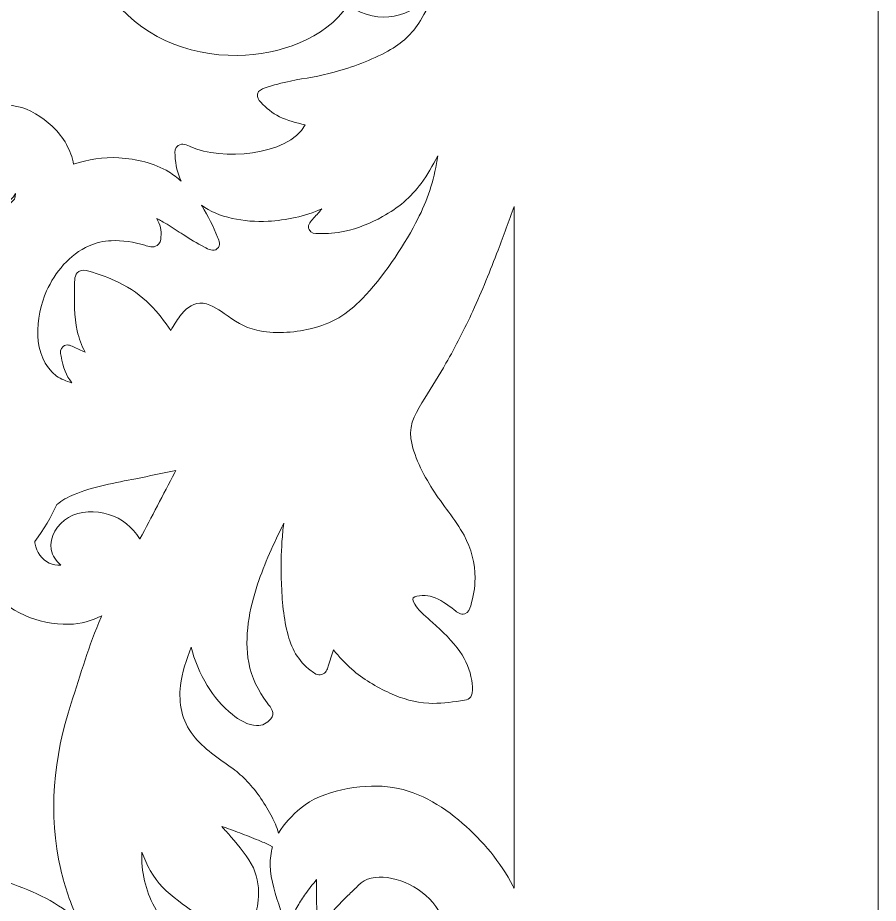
# Model space of a CAD drawing. Header units: centimetres. Extents: x -30.6 to 32.1, y -25.7 to 17.6.
# Drawn here: x 11.23 to 16.48, y -0.1 to 5.3 of the extents above; entities that cross this region are included whole.
import ezdxf

# ---------------------------------------------------------------- set-up
doc = ezdxf.new("R2010")
doc.units = ezdxf.units.CM
doc.header["$MEASUREMENT"] = 0
doc.layers.add('layer 1', color=7, linetype='Continuous')

msp = doc.modelspace()

# ---------------------------------------------------------------- linework, layer by layer
at = {"layer": 'layer 1', "color": 19, "lineweight": 20}
for points, knots in [([(15.78598, 17.14809), (15.78598, 17.14809), (2.17391, 17.14809), (2.17391, 17.14809), (2.17391, 17.14809), (1.79223, 17.14809), (1.47995, 16.83581), (1.47995, 16.45413), (1.47995, 16.45413), (1.47995, 16.45413), (1.47995, -3.15795), (1.47995, -3.15795), (1.47995, -3.15795), (1.47995, -3.53963), (1.79223, -3.85191), (2.17391, -3.85191), (2.17391, -3.85191), (2.17391, -3.85191), (15.78598, -3.85191), (15.78598, -3.85191), (15.78598, -3.85191), (16.16766, -3.85191), (16.47994, -3.53963), (16.47994, -3.15795), (16.47994, -3.15795), (16.47994, -3.15795), (16.47994, 16.45413), (16.47994, 16.45413), (16.47994, 16.45413), (16.47994, 16.83581), (16.16766, 17.14809), (15.78598, 17.14809)], [0, 0, 0, 0, 0.1111111, 0.1111111, 0.1111111, 0.1111111, 0.2222222, 0.2222222, 0.2222222, 0.2222222, 0.3333333, 0.3333333, 0.3333333, 0.3333333, 0.4444444, 0.4444444, 0.4444444, 0.4444444, 0.5555556, 0.5555556, 0.5555556, 0.5555556, 0.6666667, 0.6666667, 0.6666667, 0.6666667, 0.7777778, 0.7777778, 0.7777778, 0.7777778, 1, 1, 1, 1]), ([(11.57473, 4.40562), (11.55824, 4.48863), (11.51683, 4.56836), (11.44457, 4.63712), (11.44457, 4.63712), (11.31697, 4.75857), (11.15, 4.8076), (10.989, 4.73348), (10.989, 4.73348), (10.87249, 4.67985), (10.7663, 4.55584), (10.77226, 4.41303), (10.77226, 4.41303), (10.77558, 4.33327), (10.81442, 4.26752), (10.87278, 4.21963), (10.87278, 4.21963), (10.96758, 4.14182), (11.09483, 4.08365), (11.19286, 4.18952), (11.19286, 4.18952), (11.20272, 4.20019), (11.21206, 4.21269), (11.22065, 4.22628), (11.22065, 4.22628), (11.22046, 4.22462), (11.22028, 4.22298), (11.22005, 4.22139), (11.22005, 4.22139), (11.21869, 4.21135), (11.21658, 4.20182), (11.21383, 4.19278), (11.21383, 4.19278), (11.17469, 4.15623), (11.13885, 4.11675), (11.10656, 4.0748), (11.10656, 4.0748), (11.08414, 4.06327), (11.06021, 4.0543), (11.03649, 4.04726), (11.03649, 4.04726), (11.01734, 4.04158), (10.99774, 4.0391), (10.97786, 4.0398), (10.97786, 4.0398), (10.84245, 4.04448), (10.71586, 4.19298), (10.64286, 4.30183), (10.64286, 4.30183), (10.59366, 4.37515), (10.55019, 4.45646), (10.51648, 4.5392), (10.51648, 4.5392), (10.49617, 4.58902), (10.469, 4.66457), (10.46692, 4.7193), (10.46692, 4.7193), (10.46124, 4.86793), (10.42488, 5.02236), (10.36855, 5.15793), (10.36855, 5.15793), (10.29796, 5.32786), (10.19485, 5.47355), (10.06553, 5.59315), (10.06553, 5.59315), (10.3269, 5.54945), (10.5958, 5.54964), (10.85335, 5.6181), (10.85335, 5.6181), (11.37943, 5.75785), (11.83915, 6.3108), (11.88757, 6.83528), (11.88757, 6.83528), (11.92309, 6.79172), (11.96198, 6.75084), (12.0037, 6.71327), (12.0037, 6.71327), (12.02475, 6.69432), (12.04632, 6.67635), (12.06831, 6.65931), (12.06831, 6.65931), (12.04632, 6.64227), (12.02475, 6.62432), (12.0037, 6.60537), (12.0037, 6.60537), (11.75409, 6.38067), (11.60568, 6.0372), (11.67635, 5.71055), (11.67635, 5.71055), (11.69718, 5.61425), (11.73672, 5.5233), (11.79433, 5.44159), (11.79433, 5.44159), (11.96952, 5.19303), (12.26397, 5.06471), (12.57481, 5.06905), (12.57481, 5.06905), (12.82485, 5.07249), (13.10585, 5.16851), (13.24679, 5.37542), (13.24679, 5.37542), (13.24755, 5.37489), (13.24833, 5.37436), (13.24913, 5.37382), (13.24913, 5.37382), (13.44801, 5.24194), (13.62355, 5.31097), (13.77014, 5.43855), (13.77014, 5.43855), (13.74563, 5.38455), (13.71891, 5.33119), (13.68828, 5.28195), (13.68828, 5.28195), (13.63573, 5.19746), (13.57968, 5.14522), (13.49054, 5.09568), (13.49054, 5.09568), (13.39346, 5.04174), (13.27153, 4.99616), (13.16339, 4.9666), (13.16339, 4.9666), (13.07379, 4.94209), (12.98765, 4.93089), (12.89742, 4.91296), (12.89742, 4.91296), (12.84401, 4.90232), (12.79333, 4.88799), (12.74201, 4.87068), (12.74201, 4.87068), (12.72162, 4.86382), (12.70158, 4.85675), (12.69572, 4.83391), (12.69572, 4.83391), (12.69024, 4.81255), (12.70235, 4.79831), (12.71587, 4.78373), (12.71587, 4.78373), (12.74947, 4.74751), (12.7839, 4.71799), (12.82954, 4.69551), (12.82954, 4.69551), (12.87745, 4.67191), (12.93326, 4.65774), (12.98612, 4.64614), (12.98612, 4.64614), (12.88017, 4.45258), (12.47083, 4.42885), (12.28961, 4.51085), (12.28961, 4.51085), (12.26554, 4.52173), (12.23754, 4.53681), (12.21195, 4.51946), (12.21195, 4.51946), (12.19041, 4.50487), (12.19164, 4.48218), (12.19271, 4.46026), (12.19271, 4.46026), (12.19562, 4.40054), (12.20854, 4.34815), (12.22959, 4.30261), (12.22959, 4.30261), (12.20644, 4.32328), (12.18164, 4.3421), (12.1552, 4.35838), (12.1552, 4.35838), (12.0642, 4.41445), (11.95785, 4.43777), (11.8508, 4.44443), (11.8508, 4.44443), (11.75503, 4.4504), (11.66319, 4.43489), (11.57473, 4.40562)], [0, 0, 0, 0, 0.0227273, 0.0227273, 0.0227273, 0.0227273, 0.0454545, 0.0454545, 0.0454545, 0.0454545, 0.0681818, 0.0681818, 0.0681818, 0.0681818, 0.0909091, 0.0909091, 0.0909091, 0.0909091, 0.1136364, 0.1136364, 0.1136364, 0.1136364, 0.1363636, 0.1363636, 0.1363636, 0.1363636, 0.1590909, 0.1590909, 0.1590909, 0.1590909, 0.1818182, 0.1818182, 0.1818182, 0.1818182, 0.2045455, 0.2045455, 0.2045455, 0.2045455, 0.2272727, 0.2272727, 0.2272727, 0.2272727, 0.25, 0.25, 0.25, 0.25, 0.2727273, 0.2727273, 0.2727273, 0.2727273, 0.2954545, 0.2954545, 0.2954545, 0.2954545, 0.3181818, 0.3181818, 0.3181818, 0.3181818, 0.3409091, 0.3409091, 0.3409091, 0.3409091, 0.3636364, 0.3636364, 0.3636364, 0.3636364, 0.3863636, 0.3863636, 0.3863636, 0.3863636, 0.4090909, 0.4090909, 0.4090909, 0.4090909, 0.4318182, 0.4318182, 0.4318182, 0.4318182, 0.4545455, 0.4545455, 0.4545455, 0.4545455, 0.4772727, 0.4772727, 0.4772727, 0.4772727, 0.5, 0.5, 0.5, 0.5, 0.5227273, 0.5227273, 0.5227273, 0.5227273, 0.5454545, 0.5454545, 0.5454545, 0.5454545, 0.5681818, 0.5681818, 0.5681818, 0.5681818, 0.5909091, 0.5909091, 0.5909091, 0.5909091, 0.6136364, 0.6136364, 0.6136364, 0.6136364, 0.6363636, 0.6363636, 0.6363636, 0.6363636, 0.6590909, 0.6590909, 0.6590909, 0.6590909, 0.6818182, 0.6818182, 0.6818182, 0.6818182, 0.7045455, 0.7045455, 0.7045455, 0.7045455, 0.7272727, 0.7272727, 0.7272727, 0.7272727, 0.75, 0.75, 0.75, 0.75, 0.7727273, 0.7727273, 0.7727273, 0.7727273, 0.7954545, 0.7954545, 0.7954545, 0.7954545, 0.8181818, 0.8181818, 0.8181818, 0.8181818, 0.8409091, 0.8409091, 0.8409091, 0.8409091, 0.8636364, 0.8636364, 0.8636364, 0.8636364, 0.8863636, 0.8863636, 0.8863636, 0.8863636, 0.9090909, 0.9090909, 0.9090909, 0.9090909, 0.9318182, 0.9318182, 0.9318182, 0.9318182, 0.9545455, 0.9545455, 0.9545455, 0.9545455, 1, 1, 1, 1]), ([(12.35321, 4.15576), (12.35463, 4.15358), (12.35604, 4.15135), (12.35744, 4.14915), (12.35744, 4.14915), (12.39574, 4.08893), (12.42521, 4.02646), (12.45236, 3.96123), (12.45236, 3.96123), (12.4619, 3.93823), (12.47468, 3.9112), (12.45037, 3.89066), (12.45037, 3.89066), (12.42478, 3.86901), (12.39527, 3.88733), (12.3716, 3.89998), (12.3716, 3.89998), (12.32718, 3.9237), (12.28434, 3.94919), (12.24207, 3.97621), (12.24207, 3.97621), (12.20938, 3.99711), (12.17722, 4.01886), (12.14409, 4.03916), (12.14409, 4.03916), (12.12318, 4.052), (12.10258, 4.06351), (12.08179, 4.07396), (12.08179, 4.07396), (12.10091, 4.03903), (12.1116, 4.001), (12.1073, 3.9615), (12.1073, 3.9615), (12.10515, 3.94163), (12.10246, 3.92241), (12.08369, 3.90973), (12.08369, 3.90973), (12.06006, 3.89377), (12.03255, 3.90391), (12.00808, 3.91143), (12.00808, 3.91143), (11.94495, 3.93083), (11.87001, 3.94222), (11.80385, 3.93927), (11.80385, 3.93927), (11.75705, 3.93716), (11.71186, 3.92638), (11.66933, 3.90778), (11.66933, 3.90778), (11.5492, 3.85522), (11.46101, 3.74602), (11.41031, 3.63259), (11.41031, 3.63259), (11.34048, 3.47634), (11.3158, 3.23366), (11.4708, 3.11356), (11.4708, 3.11356), (11.49763, 3.09553), (11.52976, 3.08268), (11.56302, 3.07297), (11.56302, 3.07297), (11.5287, 3.11638), (11.51146, 3.16453), (11.49796, 3.23554), (11.49796, 3.23554), (11.49387, 3.25705), (11.48984, 3.27923), (11.51171, 3.29484), (11.51171, 3.29484), (11.53261, 3.30979), (11.55301, 3.30133), (11.57306, 3.29223), (11.57306, 3.29223), (11.59675, 3.28153), (11.62045, 3.27081), (11.64415, 3.26009), (11.64415, 3.26009), (11.62315, 3.30038), (11.60703, 3.34208), (11.59667, 3.38889), (11.59667, 3.38889), (11.57706, 3.47759), (11.5791, 3.5735), (11.58068, 3.66374), (11.58068, 3.66374), (11.58117, 3.69279), (11.5771, 3.7333), (11.60595, 3.75174), (11.60595, 3.75174), (11.62531, 3.76412), (11.646, 3.75988), (11.66659, 3.75413), (11.66659, 3.75413), (11.72764, 3.7371), (11.79322, 3.71169), (11.84989, 3.68428), (11.84989, 3.68428), (11.92273, 3.64904), (11.9847, 3.60604), (12.0407, 3.54898), (12.0407, 3.54898), (12.0878, 3.50103), (12.12903, 3.44665), (12.16807, 3.39235), (12.16807, 3.39235), (12.18451, 3.42242), (12.20227, 3.45236), (12.22283, 3.4795), (12.22283, 3.4795), (12.25209, 3.51808), (12.29192, 3.55557), (12.3449, 3.55802), (12.3449, 3.55802), (12.39808, 3.56051), (12.45104, 3.52425), (12.49189, 3.49571), (12.49189, 3.49571), (12.55742, 3.44998), (12.61044, 3.41193), (12.69166, 3.39269), (12.69166, 3.39269), (12.7914, 3.36907), (12.91605, 3.37813), (13.01578, 3.40101), (13.01578, 3.40101), (13.14921, 3.43163), (13.24179, 3.49102), (13.33517, 3.58652), (13.33517, 3.58652), (13.45736, 3.71146), (13.57942, 3.89295), (13.65967, 4.04587), (13.65967, 4.04587), (13.72136, 4.16337), (13.76465, 4.27987), (13.78698, 4.40949), (13.78698, 4.40949), (13.78966, 4.42513), (13.79202, 4.4407), (13.7941, 4.45622), (13.7941, 4.45622), (13.76434, 4.39784), (13.73146, 4.34058), (13.6934, 4.28893), (13.6934, 4.28893), (13.62982, 4.20267), (13.55314, 4.13867), (13.4578, 4.08587), (13.4578, 4.08587), (13.38696, 4.04664), (13.30739, 4.01354), (13.22714, 3.99662), (13.22714, 3.99662), (13.17341, 3.98528), (13.12188, 3.98197), (13.06714, 3.98241), (13.06714, 3.98241), (13.04454, 3.98261), (13.02163, 3.98347), (13.01005, 4.0065), (13.01005, 4.0065), (12.99746, 4.03152), (13.01482, 4.05056), (13.03045, 4.06807), (13.03045, 4.06807), (13.04907, 4.08898), (13.06853, 4.11057), (13.0868, 4.13263), (13.0868, 4.13263), (12.98598, 4.08741), (12.86669, 4.06324), (12.76155, 4.05793), (12.76155, 4.05793), (12.60888, 4.05022), (12.46031, 4.07988), (12.35321, 4.15576)], [0, 0, 0, 0, 0.0222222, 0.0222222, 0.0222222, 0.0222222, 0.0444444, 0.0444444, 0.0444444, 0.0444444, 0.0666667, 0.0666667, 0.0666667, 0.0666667, 0.0888889, 0.0888889, 0.0888889, 0.0888889, 0.1111111, 0.1111111, 0.1111111, 0.1111111, 0.1333333, 0.1333333, 0.1333333, 0.1333333, 0.1555556, 0.1555556, 0.1555556, 0.1555556, 0.1777778, 0.1777778, 0.1777778, 0.1777778, 0.2, 0.2, 0.2, 0.2, 0.2222222, 0.2222222, 0.2222222, 0.2222222, 0.2444444, 0.2444444, 0.2444444, 0.2444444, 0.2666667, 0.2666667, 0.2666667, 0.2666667, 0.2888889, 0.2888889, 0.2888889, 0.2888889, 0.3111111, 0.3111111, 0.3111111, 0.3111111, 0.3333333, 0.3333333, 0.3333333, 0.3333333, 0.3555556, 0.3555556, 0.3555556, 0.3555556, 0.3777778, 0.3777778, 0.3777778, 0.3777778, 0.4, 0.4, 0.4, 0.4, 0.4222222, 0.4222222, 0.4222222, 0.4222222, 0.4444444, 0.4444444, 0.4444444, 0.4444444, 0.4666667, 0.4666667, 0.4666667, 0.4666667, 0.4888889, 0.4888889, 0.4888889, 0.4888889, 0.5111111, 0.5111111, 0.5111111, 0.5111111, 0.5333333, 0.5333333, 0.5333333, 0.5333333, 0.5555556, 0.5555556, 0.5555556, 0.5555556, 0.5777778, 0.5777778, 0.5777778, 0.5777778, 0.6, 0.6, 0.6, 0.6, 0.6222222, 0.6222222, 0.6222222, 0.6222222, 0.6444444, 0.6444444, 0.6444444, 0.6444444, 0.6666667, 0.6666667, 0.6666667, 0.6666667, 0.6888889, 0.6888889, 0.6888889, 0.6888889, 0.7111111, 0.7111111, 0.7111111, 0.7111111, 0.7333333, 0.7333333, 0.7333333, 0.7333333, 0.7555556, 0.7555556, 0.7555556, 0.7555556, 0.7777778, 0.7777778, 0.7777778, 0.7777778, 0.8, 0.8, 0.8, 0.8, 0.8222222, 0.8222222, 0.8222222, 0.8222222, 0.8444444, 0.8444444, 0.8444444, 0.8444444, 0.8666667, 0.8666667, 0.8666667, 0.8666667, 0.8888889, 0.8888889, 0.8888889, 0.8888889, 0.9111111, 0.9111111, 0.9111111, 0.9111111, 0.9333333, 0.9333333, 0.9333333, 0.9333333, 0.9555556, 0.9555556, 0.9555556, 0.9555556, 1, 1, 1, 1]), ([(14.26042, 4.14843), (14.22899, 4.05901), (14.1962, 3.96999), (14.16227, 3.88158), (14.16227, 3.88158), (14.11433, 3.75668), (14.06384, 3.63192), (14.00807, 3.50997), (14.00807, 3.50997), (13.95841, 3.40141), (13.90395, 3.29523), (13.84426, 3.19135), (13.84426, 3.19135), (13.80307, 3.11966), (13.7593, 3.04993), (13.7159, 2.97946), (13.7159, 2.97946), (13.66746, 2.90077), (13.61821, 2.82773), (13.63051, 2.73298), (13.63051, 2.73298), (13.64345, 2.63318), (13.70787, 2.5094), (13.76229, 2.42396), (13.76229, 2.42396), (13.82269, 2.32918), (13.90214, 2.23969), (13.95477, 2.14211), (13.95477, 2.14211), (13.9983, 2.06146), (14.0222, 1.97127), (14.02195, 1.88055), (14.02195, 1.88055), (14.02178, 1.82178), (14.01153, 1.76833), (13.99524, 1.71202), (13.99524, 1.71202), (13.9894, 1.69184), (13.98347, 1.67191), (13.95974, 1.66424), (13.95974, 1.66424), (13.93308, 1.65564), (13.91348, 1.67243), (13.89483, 1.68718), (13.89483, 1.68718), (13.8555, 1.71833), (13.80904, 1.75259), (13.75952, 1.76717), (13.75952, 1.76717), (13.73242, 1.77514), (13.66635, 1.78155), (13.64379, 1.76087), (13.64379, 1.76087), (13.6343, 1.7522), (13.65494, 1.71924), (13.66004, 1.71196), (13.66004, 1.71196), (13.68501, 1.67617), (13.72889, 1.64053), (13.76172, 1.61092), (13.76172, 1.61092), (13.82072, 1.55769), (13.88528, 1.49744), (13.92999, 1.4326), (13.92999, 1.4326), (13.96646, 1.37971), (13.99087, 1.31997), (14.00172, 1.25756), (14.00172, 1.25756), (14.00633, 1.23116), (14.00848, 1.20601), (14.00442, 1.17945), (14.00442, 1.17945), (13.99851, 1.14073), (13.96659, 1.13816), (13.93341, 1.13278), (13.93341, 1.13278), (13.8693, 1.12241), (13.80485, 1.11461), (13.73968, 1.11786), (13.73968, 1.11786), (13.65598, 1.12203), (13.578, 1.1453), (13.5027, 1.17938), (13.5027, 1.17938), (13.42073, 1.21645), (13.33702, 1.26764), (13.26986, 1.32578), (13.26986, 1.32578), (13.22797, 1.36202), (13.19247, 1.40135), (13.15912, 1.44364), (13.15912, 1.44364), (13.14837, 1.4106), (13.1376, 1.37753), (13.12684, 1.34444), (13.12684, 1.34444), (13.11989, 1.32313), (13.11327, 1.3007), (13.08782, 1.29302), (13.08782, 1.29302), (13.0611, 1.28495), (13.0409, 1.3017), (13.02182, 1.31623), (13.02182, 1.31623), (12.94023, 1.37841), (12.90193, 1.45331), (12.87758, 1.54952), (12.87758, 1.54952), (12.85169, 1.65191), (12.84368, 1.77005), (12.84084, 1.87519), (12.84084, 1.87519), (12.83878, 1.95163), (12.83982, 2.02875), (12.84495, 2.10506), (12.84495, 2.10506), (12.84748, 2.14268), (12.85109, 2.17938), (12.85582, 2.21562), (12.85582, 2.21562), (12.79502, 2.09422), (12.73805, 1.96953), (12.69598, 1.84338), (12.69598, 1.84338), (12.64707, 1.69671), (12.6128, 1.51946), (12.64197, 1.36602), (12.64197, 1.36602), (12.65993, 1.27166), (12.69879, 1.19823), (12.7551, 1.12036), (12.7551, 1.12036), (12.77725, 1.08973), (12.80784, 1.05769), (12.77602, 1.02195), (12.77602, 1.02195), (12.75317, 0.99631), (12.7265, 0.98061), (12.6898, 0.98139), (12.6898, 0.98139), (12.6381, 0.98252), (12.58117, 1.01847), (12.54279, 1.04883), (12.54279, 1.04883), (12.48157, 1.09731), (12.42921, 1.16027), (12.38942, 1.22563), (12.38942, 1.22563), (12.34706, 1.29521), (12.30947, 1.38178), (12.29147, 1.46095), (12.29147, 1.46095), (12.26166, 1.38432), (12.23597, 1.30414), (12.22642, 1.22581), (12.22642, 1.22581), (12.21319, 1.11758), (12.23455, 1.01207), (12.30249, 0.92317), (12.30249, 0.92317), (12.36628, 0.83968), (12.46052, 0.78133), (12.54536, 0.71924), (12.54536, 0.71924), (12.57701, 0.69606), (12.60606, 0.66954), (12.63271, 0.64127), (12.63271, 0.64127), (12.69318, 0.57709), (12.74532, 0.49982), (12.78439, 0.42211), (12.78439, 0.42211), (12.79435, 0.40224), (12.81476, 0.36274), (12.82426, 0.32624), (12.82426, 0.32624), (12.85758, 0.38319), (12.9051, 0.43361), (12.96093, 0.48023), (12.96093, 0.48023), (13.08512, 0.58387), (13.32623, 0.62641), (13.48775, 0.60897), (13.48775, 0.60897), (13.66261, 0.59009), (13.81651, 0.49707), (13.94414, 0.38659), (13.94414, 0.38659), (14.06658, 0.28062), (14.17994, 0.14584), (14.25294, 0.00412), (14.25294, 0.00412), (14.25549, -0.00083), (14.25798, -0.00579), (14.26042, -0.01074), (14.26042, -0.01074), (14.26042, -0.01074), (14.26042, 4.14843), (14.26042, 4.14843)], [0, 0, 0, 0, 0.0196078, 0.0196078, 0.0196078, 0.0196078, 0.0392157, 0.0392157, 0.0392157, 0.0392157, 0.0588235, 0.0588235, 0.0588235, 0.0588235, 0.0784314, 0.0784314, 0.0784314, 0.0784314, 0.0980392, 0.0980392, 0.0980392, 0.0980392, 0.1176471, 0.1176471, 0.1176471, 0.1176471, 0.1372549, 0.1372549, 0.1372549, 0.1372549, 0.1568627, 0.1568627, 0.1568627, 0.1568627, 0.1764706, 0.1764706, 0.1764706, 0.1764706, 0.1960784, 0.1960784, 0.1960784, 0.1960784, 0.2156863, 0.2156863, 0.2156863, 0.2156863, 0.2352941, 0.2352941, 0.2352941, 0.2352941, 0.254902, 0.254902, 0.254902, 0.254902, 0.2745098, 0.2745098, 0.2745098, 0.2745098, 0.2941176, 0.2941176, 0.2941176, 0.2941176, 0.3137255, 0.3137255, 0.3137255, 0.3137255, 0.3333333, 0.3333333, 0.3333333, 0.3333333, 0.3529412, 0.3529412, 0.3529412, 0.3529412, 0.372549, 0.372549, 0.372549, 0.372549, 0.3921569, 0.3921569, 0.3921569, 0.3921569, 0.4117647, 0.4117647, 0.4117647, 0.4117647, 0.4313725, 0.4313725, 0.4313725, 0.4313725, 0.4509804, 0.4509804, 0.4509804, 0.4509804, 0.4705882, 0.4705882, 0.4705882, 0.4705882, 0.4901961, 0.4901961, 0.4901961, 0.4901961, 0.5098039, 0.5098039, 0.5098039, 0.5098039, 0.5294118, 0.5294118, 0.5294118, 0.5294118, 0.5490196, 0.5490196, 0.5490196, 0.5490196, 0.5686275, 0.5686275, 0.5686275, 0.5686275, 0.5882353, 0.5882353, 0.5882353, 0.5882353, 0.6078431, 0.6078431, 0.6078431, 0.6078431, 0.627451, 0.627451, 0.627451, 0.627451, 0.6470588, 0.6470588, 0.6470588, 0.6470588, 0.6666667, 0.6666667, 0.6666667, 0.6666667, 0.6862745, 0.6862745, 0.6862745, 0.6862745, 0.7058824, 0.7058824, 0.7058824, 0.7058824, 0.7254902, 0.7254902, 0.7254902, 0.7254902, 0.745098, 0.745098, 0.745098, 0.745098, 0.7647059, 0.7647059, 0.7647059, 0.7647059, 0.7843137, 0.7843137, 0.7843137, 0.7843137, 0.8039216, 0.8039216, 0.8039216, 0.8039216, 0.8235294, 0.8235294, 0.8235294, 0.8235294, 0.8431373, 0.8431373, 0.8431373, 0.8431373, 0.8627451, 0.8627451, 0.8627451, 0.8627451, 0.8823529, 0.8823529, 0.8823529, 0.8823529, 0.9019608, 0.9019608, 0.9019608, 0.9019608, 0.9215686, 0.9215686, 0.9215686, 0.9215686, 0.9411765, 0.9411765, 0.9411765, 0.9411765, 0.9607843, 0.9607843, 0.9607843, 0.9607843, 1, 1, 1, 1]), ([(11.33796, 2.10491), (11.39284, 2.17743), (11.43818, 2.25237), (11.47207, 2.33024), (11.47207, 2.33024), (11.503, 2.35469), (11.53796, 2.37463), (11.57837, 2.39159), (11.57837, 2.39159), (11.68949, 2.43825), (11.83351, 2.46392), (11.95321, 2.48765), (11.95321, 2.48765), (12.03496, 2.50386), (12.11663, 2.52041), (12.19825, 2.53714), (12.19825, 2.53714), (12.19559, 2.53227), (12.19323, 2.52795), (12.19158, 2.5248), (12.19158, 2.5248), (12.12078, 2.38994), (12.04999, 2.25508), (11.97922, 2.12022), (11.97922, 2.12022), (11.97898, 2.11977), (11.97876, 2.11934), (11.97852, 2.11893), (11.97852, 2.11893), (11.97792, 2.11994), (11.97731, 2.12097), (11.97667, 2.12199), (11.97667, 2.12199), (11.93412, 2.19191), (11.86913, 2.24452), (11.78823, 2.26984), (11.78823, 2.26984), (11.70961, 2.29445), (11.61409, 2.29348), (11.54244, 2.251), (11.54244, 2.251), (11.47667, 2.21198), (11.42501, 2.13091), (11.43843, 2.0556), (11.43843, 2.0556), (11.44536, 2.01675), (11.46832, 1.98578), (11.49696, 1.9596), (11.49696, 1.9596), (11.47235, 1.95952), (11.44788, 1.96274), (11.42614, 1.97257), (11.42614, 1.97257), (11.38139, 1.99281), (11.34675, 2.04245), (11.33946, 2.08846), (11.33946, 2.08846), (11.33859, 2.09394), (11.3381, 2.09942), (11.33796, 2.10491)], [0, 0, 0, 0, 0.0625, 0.0625, 0.0625, 0.0625, 0.125, 0.125, 0.125, 0.125, 0.1875, 0.1875, 0.1875, 0.1875, 0.25, 0.25, 0.25, 0.25, 0.3125, 0.3125, 0.3125, 0.3125, 0.375, 0.375, 0.375, 0.375, 0.4375, 0.4375, 0.4375, 0.4375, 0.5, 0.5, 0.5, 0.5, 0.5625, 0.5625, 0.5625, 0.5625, 0.625, 0.625, 0.625, 0.625, 0.6875, 0.6875, 0.6875, 0.6875, 0.75, 0.75, 0.75, 0.75, 0.8125, 0.8125, 0.8125, 0.8125, 0.875, 0.875, 0.875, 0.875, 1, 1, 1, 1]), ([(10.16384, 1.22503), (10.49869, 1.41547), (10.81896, 1.60963), (11.06641, 1.82236), (11.06641, 1.82236), (11.17416, 1.67218), (11.35234, 1.59829), (11.54817, 1.59983), (11.54817, 1.59983), (11.62007, 1.6004), (11.68471, 1.62105), (11.74583, 1.65072), (11.74583, 1.65072), (11.74458, 1.64791), (11.74336, 1.64511), (11.74211, 1.6423), (11.74211, 1.6423), (11.66738, 1.47302), (11.61776, 1.29372), (11.55993, 1.11878), (11.55993, 1.11878), (11.45151, 0.79075), (11.41858, 0.44131), (11.49652, 0.10373), (11.49652, 0.10373), (11.52103, -0.00248), (11.55619, -0.10548), (11.60175, -0.20372), (11.60175, -0.20372), (11.48126, -0.10273), (11.33929, -0.02864), (11.17658, 0.02356), (11.17658, 0.02356), (10.9549, 0.09467), (10.72467, 0.12713), (10.49329, 0.11928), (10.49329, 0.11928), (10.24448, 0.11083), (10.00043, 0.05606), (9.76764, -0.0376), (9.76764, -0.0376), (9.48726, -0.15041), (9.23054, -0.3158), (8.99753, -0.51488), (8.99753, -0.51488), (8.99753, -0.51488), (8.97687, -0.47925), (8.97687, -0.47925), (8.97687, -0.47925), (8.95978, -0.4498), (8.93204, -0.41809), (8.90752, -0.39603), (8.90752, -0.39603), (8.85309, -0.34715), (8.78721, -0.31901), (8.7153, -0.32937), (8.7153, -0.32937), (8.64748, -0.33916), (8.58228, -0.36855), (8.52462, -0.40733), (8.52462, -0.40733), (8.52096, -0.40979), (8.51722, -0.41237), (8.51345, -0.41501), (8.51345, -0.41501), (8.55482, -0.23576), (8.63956, 0.04429), (8.74476, 0.11938), (8.74476, 0.11938), (8.79325, 0.154), (8.85127, 0.18712), (8.91117, 0.17036), (8.91117, 0.17036), (8.95686, 0.15758), (9.00937, 0.11619), (9.05111, 0.09101), (9.05111, 0.09101), (9.10502, 0.0585), (9.17439, 0.06136), (9.23327, 0.07359), (9.23327, 0.07359), (9.2784, 0.083), (9.32415, 0.09905), (9.36614, 0.11907), (9.36614, 0.11907), (9.38635, 0.12872), (9.43095, 0.15053), (9.44171, 0.17215), (9.44171, 0.17215), (9.44558, 0.17991), (9.44711, 0.18874), (9.44567, 0.19746), (9.44567, 0.19746), (9.4406, 0.22848), (9.4041, 0.23715), (9.38034, 0.24516), (9.38034, 0.24516), (9.37105, 0.2483), (9.36176, 0.25155), (9.35259, 0.25512), (9.35259, 0.25512), (9.38394, 0.25769), (9.41521, 0.25992), (9.44645, 0.26387), (9.44645, 0.26387), (9.48635, 0.26892), (9.53179, 0.2769), (9.56847, 0.29489), (9.56847, 0.29489), (9.62443, 0.32233), (9.69361, 0.37807), (9.71913, 0.44073), (9.71913, 0.44073), (9.71913, 0.44073), (9.7324, 0.47323), (9.7324, 0.47323), (9.7324, 0.47323), (9.7324, 0.47323), (9.70051, 0.4831), (9.70051, 0.4831), (9.70051, 0.4831), (9.61109, 0.51082), (9.46263, 0.57363), (9.39564, 0.64313), (9.39564, 0.64313), (9.3376, 0.70334), (9.25974, 0.73329), (9.18006, 0.73994), (9.18006, 0.73994), (9.07805, 0.74845), (8.97438, 0.71969), (8.88211, 0.67477), (8.88211, 0.67477), (8.79571, 0.63268), (8.71725, 0.57251), (8.65053, 0.50041), (8.65053, 0.50041), (8.66989, 0.55329), (8.69321, 0.60474), (8.72007, 0.65344), (8.72007, 0.65344), (8.90735, 0.99302), (9.64725, 1.31988), (9.8483, 0.96094), (9.8483, 0.96094), (9.85644, 0.9464), (9.86352, 0.93117), (9.86986, 0.91566), (9.86986, 0.91566), (9.88703, 0.87355), (9.89876, 0.82918), (9.91113, 0.78528), (9.91113, 0.78528), (9.92249, 0.74503), (9.93511, 0.70076), (9.95573, 0.66479), (9.95573, 0.66479), (9.98036, 0.62185), (10.05802, 0.49449), (10.11955, 0.50704), (10.11955, 0.50704), (10.11955, 0.50704), (10.13992, 0.5112), (10.13992, 0.5112), (10.13992, 0.5112), (10.13992, 0.5112), (10.14294, 0.53309), (10.14294, 0.53309), (10.14294, 0.53309), (10.14817, 0.57076), (10.15852, 0.65301), (10.16071, 0.7273), (10.16071, 0.7273), (10.16236, 0.72397), (10.16383, 0.72091), (10.16511, 0.71818), (10.16511, 0.71818), (10.19819, 0.64778), (10.22097, 0.56862), (10.22161, 0.4894), (10.22161, 0.4894), (10.22185, 0.46078), (10.22423, 0.41288), (10.25881, 0.40767), (10.25881, 0.40767), (10.3002, 0.40143), (10.31666, 0.46998), (10.32355, 0.50139), (10.32355, 0.50139), (10.33717, 0.56348), (10.34074, 0.63226), (10.33849, 0.69581), (10.33849, 0.69581), (10.33024, 0.92813), (10.26517, 1.10203), (10.16384, 1.22503)], [0, 0, 0, 0, 0.02, 0.02, 0.02, 0.02, 0.04, 0.04, 0.04, 0.04, 0.06, 0.06, 0.06, 0.06, 0.08, 0.08, 0.08, 0.08, 0.1, 0.1, 0.1, 0.1, 0.12, 0.12, 0.12, 0.12, 0.14, 0.14, 0.14, 0.14, 0.16, 0.16, 0.16, 0.16, 0.18, 0.18, 0.18, 0.18, 0.2, 0.2, 0.2, 0.2, 0.22, 0.22, 0.22, 0.22, 0.24, 0.24, 0.24, 0.24, 0.26, 0.26, 0.26, 0.26, 0.28, 0.28, 0.28, 0.28, 0.3, 0.3, 0.3, 0.3, 0.32, 0.32, 0.32, 0.32, 0.34, 0.34, 0.34, 0.34, 0.36, 0.36, 0.36, 0.36, 0.38, 0.38, 0.38, 0.38, 0.4, 0.4, 0.4, 0.4, 0.42, 0.42, 0.42, 0.42, 0.44, 0.44, 0.44, 0.44, 0.46, 0.46, 0.46, 0.46, 0.48, 0.48, 0.48, 0.48, 0.5, 0.5, 0.5, 0.5, 0.52, 0.52, 0.52, 0.52, 0.54, 0.54, 0.54, 0.54, 0.56, 0.56, 0.56, 0.56, 0.58, 0.58, 0.58, 0.58, 0.6, 0.6, 0.6, 0.6, 0.62, 0.62, 0.62, 0.62, 0.64, 0.64, 0.64, 0.64, 0.66, 0.66, 0.66, 0.66, 0.68, 0.68, 0.68, 0.68, 0.7, 0.7, 0.7, 0.7, 0.72, 0.72, 0.72, 0.72, 0.74, 0.74, 0.74, 0.74, 0.76, 0.76, 0.76, 0.76, 0.78, 0.78, 0.78, 0.78, 0.8, 0.8, 0.8, 0.8, 0.82, 0.82, 0.82, 0.82, 0.84, 0.84, 0.84, 0.84, 0.86, 0.86, 0.86, 0.86, 0.88, 0.88, 0.88, 0.88, 0.9, 0.9, 0.9, 0.9, 0.92, 0.92, 0.92, 0.92, 0.94, 0.94, 0.94, 0.94, 0.96, 0.96, 0.96, 0.96, 1, 1, 1, 1]), ([(12.47793, 0.36678), (12.49668, 0.3454), (12.51537, 0.32403), (12.53398, 0.30257), (12.53398, 0.30257), (12.58344, 0.24562), (12.63887, 0.18142), (12.67029, 0.11367), (12.67029, 0.11367), (12.69994, 0.04981), (12.70613, -0.0147), (12.6992, -0.08352), (12.6992, -0.08352), (12.69437, -0.13141), (12.68393, -0.17775), (12.67158, -0.22429), (12.67158, -0.22429), (12.6586, -0.27319), (12.6366, -0.28238), (12.58659, -0.27055), (12.58659, -0.27055), (12.52931, -0.257), (12.47547, -0.24072), (12.42194, -0.21651), (12.42194, -0.21651), (12.34836, -0.18322), (12.27661, -0.13663), (12.213, -0.08817), (12.213, -0.08817), (12.14253, -0.03446), (12.08545, 0.02099), (12.04196, 0.09752), (12.04196, 0.09752), (12.0219, 0.13277), (12.00522, 0.17058), (11.99061, 0.20919), (11.99061, 0.20919), (11.98854, 0.15111), (11.99325, 0.09328), (12.00702, 0.03488), (12.00702, 0.03488), (12.03262, -0.0738), (12.08852, -0.18005), (12.16315, -0.26576), (12.16315, -0.26576), (12.33266, -0.46054), (12.5712, -0.52779), (12.82132, -0.42359), (12.82132, -0.42359), (12.90043, -0.39063), (12.9637, -0.34862), (13.0285, -0.29542), (13.0285, -0.29542), (13.03599, -0.28928), (13.04351, -0.28297), (13.05125, -0.27714), (13.05125, -0.27714), (13.06782, -0.2647), (13.08952, -0.25836), (13.10851, -0.27275), (13.10851, -0.27275), (13.13592, -0.29348), (13.12031, -0.32062), (13.10877, -0.3426), (13.10877, -0.3426), (13.08832, -0.38153), (13.06202, -0.43378), (13.05852, -0.47764), (13.05852, -0.47764), (13.0552, -0.51913), (13.07482, -0.55323), (13.10405, -0.58248), (13.10405, -0.58248), (13.12417, -0.60262), (13.14775, -0.61976), (13.17215, -0.63541), (13.17215, -0.63541), (13.18607, -0.53997), (13.2302, -0.41553), (13.34874, -0.40498), (13.34874, -0.40498), (13.43872, -0.39696), (13.52015, -0.46281), (13.56105, -0.53359), (13.56105, -0.53359), (13.5871, -0.57867), (13.5994, -0.62759), (13.5967, -0.67563), (13.5967, -0.67563), (13.6648, -0.61773), (13.73252, -0.55527), (13.77972, -0.4836), (13.77972, -0.4836), (14.02367, -0.11314), (13.47493, 0.17552), (13.31184, 0.00872), (13.31184, 0.00872), (13.29367, -0.00987), (13.27499, -0.02806), (13.25634, -0.04621), (13.25634, -0.04621), (13.22522, -0.07651), (13.18737, -0.11092), (13.16079, -0.14454), (13.16079, -0.14454), (13.1536, -0.15368), (13.14635, -0.16314), (13.13865, -0.17188), (13.13865, -0.17188), (13.12529, -0.18704), (13.10753, -0.19742), (13.08562, -0.18925), (13.08562, -0.18925), (13.06494, -0.18153), (13.05973, -0.16488), (13.05827, -0.1465), (13.05827, -0.1465), (13.0555, -0.11107), (13.05422, -0.07597), (13.05432, -0.04043), (13.05432, -0.04043), (13.0544, -0.0129), (13.05504, 0.01467), (13.05595, 0.04226), (13.05595, 0.04226), (13.03237, 0.01384), (13.00943, -0.0151), (12.98822, -0.04485), (12.98822, -0.04485), (12.9715, -0.0683), (12.95592, -0.09288), (12.94173, -0.11779), (12.94173, -0.11779), (12.93538, -0.12895), (12.92412, -0.14797), (12.92054, -0.15895), (12.92054, -0.15895), (12.9163, -0.17734), (12.90196, -0.19179), (12.88079, -0.19218), (12.88079, -0.19218), (12.84906, -0.19273), (12.83802, -0.1651), (12.83509, -0.14133), (12.83509, -0.14133), (12.80791, -0.05309), (12.77481, 0.03749), (12.77285, 0.13021), (12.77285, 0.13021), (12.77202, 0.16981), (12.77714, 0.2067), (12.78729, 0.2413), (12.78729, 0.2413), (12.78729, 0.2413), (12.76896, 0.25165), (12.76896, 0.25165), (12.76896, 0.25165), (12.74915, 0.26286), (12.72284, 0.27309), (12.7016, 0.28188), (12.7016, 0.28188), (12.66378, 0.29758), (12.62557, 0.31253), (12.58724, 0.32708), (12.58724, 0.32708), (12.55104, 0.3408), (12.5146, 0.35422), (12.47793, 0.36678)], [0, 0, 0, 0, 0.0232558, 0.0232558, 0.0232558, 0.0232558, 0.0465116, 0.0465116, 0.0465116, 0.0465116, 0.0697674, 0.0697674, 0.0697674, 0.0697674, 0.0930233, 0.0930233, 0.0930233, 0.0930233, 0.1162791, 0.1162791, 0.1162791, 0.1162791, 0.1395349, 0.1395349, 0.1395349, 0.1395349, 0.1627907, 0.1627907, 0.1627907, 0.1627907, 0.1860465, 0.1860465, 0.1860465, 0.1860465, 0.2093023, 0.2093023, 0.2093023, 0.2093023, 0.2325581, 0.2325581, 0.2325581, 0.2325581, 0.255814, 0.255814, 0.255814, 0.255814, 0.2790698, 0.2790698, 0.2790698, 0.2790698, 0.3023256, 0.3023256, 0.3023256, 0.3023256, 0.3255814, 0.3255814, 0.3255814, 0.3255814, 0.3488372, 0.3488372, 0.3488372, 0.3488372, 0.372093, 0.372093, 0.372093, 0.372093, 0.3953488, 0.3953488, 0.3953488, 0.3953488, 0.4186047, 0.4186047, 0.4186047, 0.4186047, 0.4418605, 0.4418605, 0.4418605, 0.4418605, 0.4651163, 0.4651163, 0.4651163, 0.4651163, 0.4883721, 0.4883721, 0.4883721, 0.4883721, 0.5116279, 0.5116279, 0.5116279, 0.5116279, 0.5348837, 0.5348837, 0.5348837, 0.5348837, 0.5581395, 0.5581395, 0.5581395, 0.5581395, 0.5813953, 0.5813953, 0.5813953, 0.5813953, 0.6046512, 0.6046512, 0.6046512, 0.6046512, 0.627907, 0.627907, 0.627907, 0.627907, 0.6511628, 0.6511628, 0.6511628, 0.6511628, 0.6744186, 0.6744186, 0.6744186, 0.6744186, 0.6976744, 0.6976744, 0.6976744, 0.6976744, 0.7209302, 0.7209302, 0.7209302, 0.7209302, 0.744186, 0.744186, 0.744186, 0.744186, 0.7674419, 0.7674419, 0.7674419, 0.7674419, 0.7906977, 0.7906977, 0.7906977, 0.7906977, 0.8139535, 0.8139535, 0.8139535, 0.8139535, 0.8372093, 0.8372093, 0.8372093, 0.8372093, 0.8604651, 0.8604651, 0.8604651, 0.8604651, 0.8837209, 0.8837209, 0.8837209, 0.8837209, 0.9069767, 0.9069767, 0.9069767, 0.9069767, 0.9302326, 0.9302326, 0.9302326, 0.9302326, 0.9534884, 0.9534884, 0.9534884, 0.9534884, 1, 1, 1, 1])]:
    msp.add_open_spline(points, degree=3, knots=knots, dxfattribs=at)

doc.saveas('drawing.dxf')
